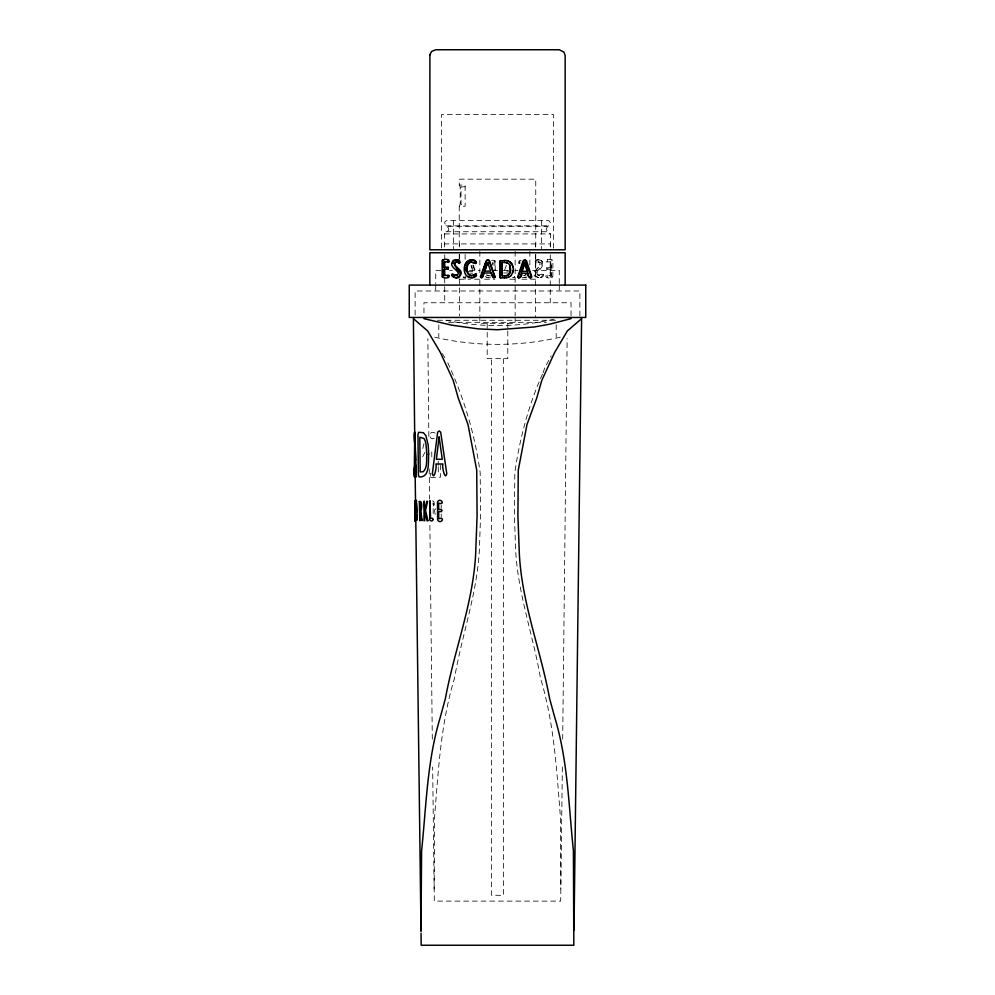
<?xml version="1.0" encoding="UTF-8"?>
<svg xmlns="http://www.w3.org/2000/svg" width="995" height="995" viewBox="0 0 995 995"><rect width="100%" height="100%" fill="white"/><g stroke="black" fill="none" stroke-linecap="round" stroke-linejoin="round"><path stroke-width="0.75" stroke-dasharray="4.97 3.73" d="M434.181 888.983L434.641 816.198C438.335 770.267 440.797 723.825 454.143 679.436L454.354 679.137C461.692 635.569 477.214 593.692 479.403 549.302L480.597 514.564L480.175 472.762C474.976 433.944 463.384 396.234 446.892 360.824M562.685 739.173L567.138 338.648M562.349 766.971L560.695 901.122L434.305 901.122L432.651 766.971M423.982 443.671L422.091 451.158M430.375 473.321L430.3 476.319M465.312 277.406L463.459 277.792L463.148 276.921M464.64 277.816L463.707 276.921M543.121 372.702L544.812 367.615L551.242 355.924M514.104 277.58L514.427 276.697M512.512 277.493L514.639 277.456L514.614 276.697M506.443 265.366L504.241 271.137L510.423 271.137M424.952 452.29L421.756 458.484M551.18 277.319L551.18 259.969M546.106 275.391C543.991 278.724 552.635 278.612 552.859 276.374L552.859 260.901C552.623 258.675 544.078 258.563 546.168 261.884M542.524 374.045C528.482 405.313 519.639 438.82 514.825 472.762L514.403 514.564L515.597 549.302C517.786 593.692 533.308 635.569 540.646 679.137L540.857 679.436C554.203 723.825 556.665 770.267 560.359 816.198L560.819 888.983M465.884 277.406L464.08 277.816M546.752 267.319L546.752 269.185M444.541 246.959L444.541 233.937L446.021 231.748C455.125 229.124 438.385 223.004 447.489 220.38L547.511 220.38C551.242 220.243 551.354 226.375 547.511 226.263L447.489 226.263M547.511 226.263L546.143 229.571L550.459 233.937L550.459 246.959M431.755 452.004L431.793 456.792M520.223 262.742C517.064 265.329 519.004 258.837 521.728 260.031M525.87 274.657L524.104 275.528M526.442 274.657L523.594 275.627M542.238 274.234C523.88 278.314 552.772 262.307 538.059 259.807C548.456 260.765 540.198 269.421 536.927 272.804C536.865 276.958 541.566 275.292 543.394 274.446C544.203 277.083 540.733 277.854 538.792 277.667C542.573 278.874 541.865 274.011 543.282 274.284M518.942 263.575L519.987 263.314M538.954 259.807C534.477 258.041 533.482 265.491 537.909 261.921M547.922 267.319L547.922 269.185M521.081 260.392L519.278 261.623L519.502 263.575M547.325 259.969L547.325 261.884M547.275 275.391L547.275 277.319M524.813 277.53L526.144 277.108M526.716 277.108L522.226 277.493M538.034 259.906L535.882 261.088L536.081 262.954M560.309 337.181C519.154 346.745 475.846 346.745 434.691 337.181M554.215 319.159C517.947 327.467 479.839 327.803 443.509 319.718M538.73 277.58C525.074 272.991 552.785 259.807 535.944 262.904M535.745 246.897L535.745 179.187L459.255 179.187L459.255 185.07L465.138 185.07L465.138 206.251L459.255 206.251L459.255 248.165M465.138 186.836L461.021 186.836L461.021 204.497L465.138 204.497M446.021 225.865L548.979 225.865M446.021 231.748L548.979 231.748M444.541 233.937L550.459 233.937M551.529 260.168L552.698 260.168M491.58 260.491L495.149 260.988L495.212 270.715M494.167 260.491L494.938 260.702M539.016 261.722L538.121 261.722C546.354 265.105 523.246 275.068 539.688 277.667M546.044 261.834L551.466 261.884L551.466 267.319L546.628 267.381M546.628 269.147L551.466 269.185L551.466 275.391L545.994 275.453M440.909 270.391L435.723 270.391L435.723 283.625M449.603 270.391L452.414 270.391M469.59 270.391L480.025 270.391M494.59 270.391L497.5 270.391M503.308 270.391L512.039 270.391M514.975 270.391L517.96 270.391M532.648 270.391L559.277 270.391L559.277 283.625M467.812 271.337L473.384 271.337L471.543 265.578M503.644 272.978L509.365 272.978M469.914 273.177L472.588 273.177M538.705 275.702L539.601 275.702M551.529 277.108L552.698 277.108M459.255 279.209L470.461 279.209M474.615 279.209L481.319 279.209M484.528 279.209L494.851 279.209M509.776 279.209L516.616 279.209M521.902 279.209L527.686 279.209M530.621 279.209L535.745 279.209L535.745 254.596M437.551 320.278L557.449 320.278M448.67 322.343L546.33 322.343M435.064 433.074C428.124 429.144 428.173 441.892 435.051 437.999M432.502 500.846L433.907 501.716L435.387 509.651M488.47 277.704L490.535 277.841M488.868 275.814L490.572 275.913M486.729 277.294L488.669 277.704M489.055 275.814L486.567 274.968M485.262 276.61L486.916 277.294M486.754 274.968L487.799 275.503M430.574 477.55L440.549 477.152L440.723 461.493M494.751 260.702L495.025 270.715M442.203 353.461L446.108 359.605M473.384 265.18L475.834 272.506M472.824 265.18L475.274 272.506M470.983 265.578L472.824 271.337M435.213 514.564L433.136 502.997L433.211 515.957M428.845 436.444L427.862 338.648M429.218 468.894L429.579 499.117M432.315 739.173L429.852 523.146M438.198 461.145L438.235 465.498M438.248 466.953L438.285 472.749M441.183 505.074L441.208 508.109M441.245 514.191L441.27 517.226M579.874 315.987L579.874 290.988L415.126 290.988L415.126 315.987M571.043 315.763L571.043 302.754L423.957 302.754L423.957 315.763M559.277 285.092L559.277 290.988M556.205 324.83L556.205 337.181M553.394 248.252L553.394 114.475L441.606 114.475L441.606 248.252M550.297 261.884L550.297 267.319M550.297 269.185L550.297 275.391M550.272 247.009L550.272 243.912L444.728 243.912L444.728 247.009M550.272 254.745L550.272 302.754M541.628 220.38L541.628 249.795M535.434 243.912L535.434 246.971M535.434 254.633L535.434 317.455M529.862 251.349L529.862 265.279M515.149 251.325L515.149 315.676M515.149 317.218L515.149 323.338L479.851 323.338L479.851 317.218M507.798 323.338L507.798 329.482M507.798 331.012L507.798 358.648L487.202 358.648L487.202 331.012M503.383 358.648L503.383 895.289L491.617 895.289L491.617 358.648M492.923 265.416L492.923 262.419L492.736 265.416M487.202 323.338L487.202 329.482M479.851 251.325L479.851 272.779M479.851 280.441L479.851 315.676M465.138 254.446L465.138 260.64M465.138 276.112L465.138 279.209M459.566 243.912L459.566 246.971M459.566 254.633L459.566 259.235M459.566 279.147L459.566 315.925M459.255 254.372L459.255 259.036M453.372 220.38L453.372 249.795M444.728 254.745L444.728 259.397M444.728 277.978L444.728 302.754M438.795 324.83L438.795 337.181M435.723 285.092L435.723 290.988M459.255 206.251A10.734 1.405 -90 0 0 460.237 203.154L460.237 188.179A10.734 1.405 -90 0 0 459.255 185.082"/><path stroke-width="1.49" d="M414.268 474.615L414.442 476.953L414.679 465.026L415.723 465.026L416.37 476.879L414.778 431.929L414.268 474.615L414.219 468.123L414.48 470.249M421.022 931.768L421.581 850.887C426.27 806.398 427.079 760.839 440.151 717.756L445.387 698.589C454.267 650.133 472.961 603.878 475.635 554.339L477.09 515.733L476.729 470.137L468.011 424.542L458.26 398.075L453.222 380.413L440.362 352.466L427.639 330.937L413.398 318.649L414.99 460.909M574.003 930.064L581.602 318.649L567.361 330.937L554.638 352.466L541.778 380.413L536.74 398.075L526.989 424.542L518.271 470.137L517.91 515.733L519.365 554.339C522.039 603.878 540.733 650.133 549.613 698.589L554.849 717.756C567.921 760.839 568.73 806.398 573.418 850.887L573.817 945.25L421.183 945.25L421.047 933.484M452.414 275.254L452.762 274.234L457.377 275.491M465.001 266.971L464.988 270.988M416.457 514.315L416.208 517.189L416.184 514.676M510.224 272.07L509.813 265.255A5.037 5 -90 0 0 507.313 262.904L506.02 262.543M521.641 273.177C523.022 275.515 518.619 280.005 517.698 276.908L523.084 260.789L525.671 260.329M520.646 274.57C521.567 276.013 518.395 279.458 518.271 276.908L524.004 260.404M512.437 272.854L512.873 271.026M481.53 277.605L480.386 276.697L486.48 260.342M480.896 277.58L485.858 261.921M452.837 263.327L453.073 262.419M522.076 269.906L524.95 262.692L527.748 271.337L521.616 271.337M522.176 271.337L524.937 262.692M416.383 520.435L415.786 519.688M484.204 272.978L481.941 277.58M527.748 273.177C526.728 275.055 530.372 280.043 531.293 276.921L525.534 260.404M521.081 273.177L528.308 273.177C527.263 275.055 530.932 280.03 531.852 276.921L526.479 260.802L525.111 260.329M484.776 271.137L487.737 262.493M488.781 260.192L495.162 277.468L489.391 260.603L488.334 260.118M465.386 265.167L466.829 262.294L470.411 260.043M448.832 261.884C450.922 258.563 442.377 258.675 442.141 260.901L442.141 276.374C442.365 278.612 451.009 278.724 448.894 275.391M457.091 261.921C459.901 265.043 459.914 259.471 456.966 259.906M482.488 277.344L484.005 272.978L491.356 272.978L493.495 277.593M447.203 269.147L447.078 267.319M448.247 269.185L448.247 267.319M471.344 261.909C474.366 264.558 478.234 262.767 473.918 260.392M475.498 263.575C478.234 262.941 474.627 259.123 472.7 260.031M458.919 262.954C463.446 260.429 452.601 257.618 452.178 262.419C448.422 268.053 466.22 273.7 454.006 275.466C446.83 272.68 458.073 282.12 460.1 275.603C465.498 269.297 449.305 265.876 456.879 261.722M509.092 274.222L510.709 270.665L510.012 265.255M509.95 273.252L507.201 275.503M415.388 477.239L414.579 476.008M504.726 260.491L499.851 260.988L499.788 276.908L500.833 277.841M500.833 260.491L499.975 261.436L500.062 277.642M510.771 275.64C514.689 271.722 514.104 262.978 508.308 261.076M453.944 260.988L456.941 259.807M509.552 276.61L510.97 275.64M443.82 259.969L442.302 260.168M508.433 274.968L505.945 275.814M471.108 277.667C473.035 278.675 478.719 275.453 475.61 273.986L473.073 275.379M508.084 277.294L509.738 276.61M447.675 261.884L447.675 259.969M447.725 277.319L447.725 275.391M470.884 262.021C465.809 263.974 465.648 273.7 470.896 275.528M472.774 277.493L475.622 276.1L475.61 273.986M456.27 277.58C468.856 273.55 445.524 262.643 457.986 261.921M482.488 277.493L481.344 277.605M506.331 277.704L508.271 277.294M571.043 318.649L549.501 324.221L534.278 326.982L497.5 329.731L478.471 328.91L451.879 325.203L423.957 318.649M471.406 275.627L476.331 274.023M471.904 261.909C464.677 261.66 464.578 276.075 471.966 275.627M471.916 259.894C461.904 259.235 461.469 278.314 471.667 277.667M504.428 275.913L506.132 275.814M504.278 277.841L506.53 277.704M493.968 277.605L494.813 277.58M523.843 260.329L525.012 260.304M486.965 260.118L487.811 260.105M448.956 261.834L443.534 261.884L443.534 267.319L448.372 267.381M504.589 262.419L502.077 262.419L502.077 275.913L504.614 275.913M459.056 262.904L459.951 262.904L458.844 262.344M448.372 269.147L443.534 269.185L443.534 275.391L449.006 275.453M451.718 274.284L452.762 274.234M442.302 277.108L443.82 277.319M500.634 277.841L504.465 277.841M414.94 503.582L415.039 511.529M415.064 513.694L415.574 507.214L414.815 501.405L415.139 521.343L414.828 500.945L414.977 520.833M487.625 260.105L488.52 260.118M494.154 277.605L492.749 277.394L491.157 272.978M504.527 260.491L506.778 260.64M504.403 262.419L507.5 262.904M471.356 259.894L473.272 260.031M456.207 277.667L453.869 277.157M506.592 260.64L508.495 261.076M470.187 277.53L467.687 276.411M473.583 262.17L474.777 262.742M455.859 269.222L457.998 270.628M509.726 261.784L511.803 263.961L512.873 267.058M453.098 276.709L452.476 275.913M524.39 262.692L527.188 271.337M415.263 435.424C413.634 425.885 413.621 443.658 415.363 444.317M420.997 930.064L415.711 513.594M415.027 463.981L415.102 470.137M415.114 471.108L415.699 515.733M565.16 285.092L565.16 252.742L429.84 252.742L429.84 285.092M502.264 262.419L502.264 275.913M444.703 261.884L444.703 267.319M444.703 269.185L444.703 275.391M415.997 519.154L416.084 520.186L416.731 514.888L417.029 520.161L416.358 500.199L415.997 519.154M414.84 438.074L414.704 460.299L415.574 460.299L414.853 438.074M426.78 454.205C426.27 459.901 427.75 467.314 423.261 471.692L420.176 471.966L419.803 437.253L423.982 438.521A12.96 3.98 89.3 0 1 426.047 444.566L426.78 454.205M432.924 519.452C433.658 521.455 429.318 521.368 429.765 519.527L430.002 500.684L430.561 518.32L432.75 518.32L432.924 519.452M416.333 502.91L416.656 512.786L416.333 502.91M428.696 453.969C427.949 461.245 430.561 477.824 419.094 476.928L418.385 474.515L417.95 434.728L418.596 432.315L423.348 432.688L425.872 435.648L428.173 444.939L428.696 453.969M419.343 501.517L419.79 520.87L419.927 511.94L421.979 520.596L420.96 511.156C421.805 508.88 422.664 499.987 419.343 501.517M441.705 510.559L441.494 511.579L438.683 511.579L438.733 518.681C446.369 516.567 440.25 525.285 437.613 519.8L437.501 502.114C440.014 496.642 446.208 505.336 438.621 503.234L438.671 509.452L441.481 509.452L441.705 510.559M421.096 506.455C419.902 516.691 419.865 496.169 421.096 506.455M427.912 520.584L427.091 520.882L424.678 510.696L424.778 520.609L423.982 520.82L424.181 501.094L424.666 510.398L426.793 501.356L427.589 501.38L425.537 510.398L427.912 520.584M429.89 54.862L429.84 249.795L565.16 249.795L565.16 55.633L563.941 52.051L559.277 49.75L435.723 49.75L431.556 51.479L429.89 54.862M432.352 473.583C434.106 481.344 437.066 465.859 435.86 464.006L442.924 464.006C441.705 465.983 445.051 481.393 446.767 473.62L440.685 432.178L439.131 430.91L437.688 432.141L432.352 473.583M439.106 437.041L436.382 459.28L442.29 459.28L439.118 437.041M487.55 262.493L484.577 271.137L490.759 271.137L487.562 262.493M585.756 285.092L409.243 285.092L409.243 317.455L585.756 317.455L585.756 285.092"/></g></svg>
